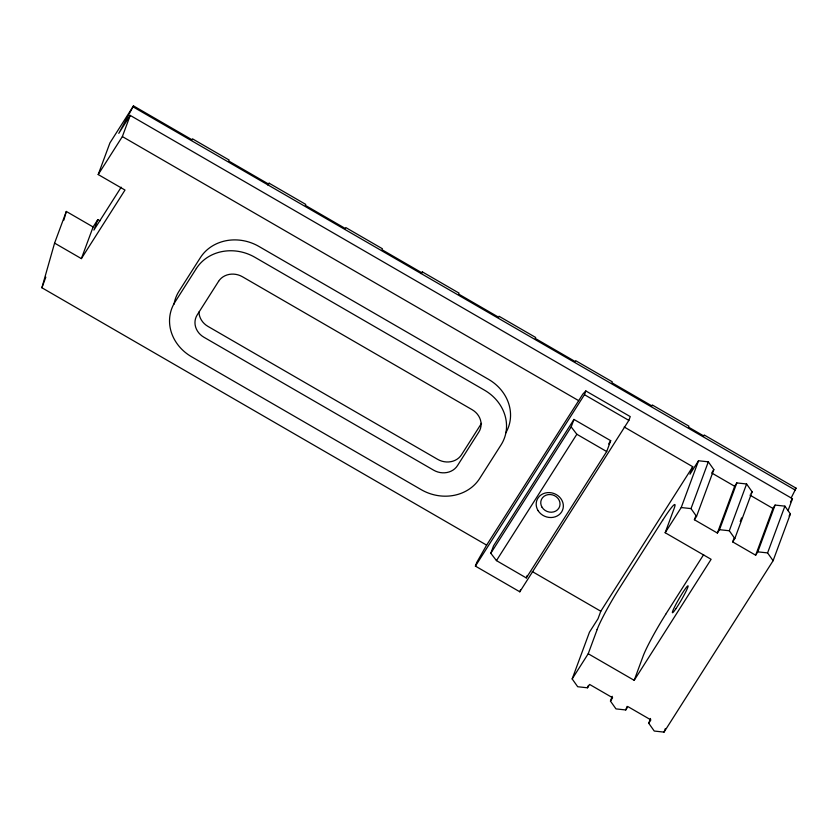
<?xml version="1.0" encoding="UTF-8"?>
<svg xmlns="http://www.w3.org/2000/svg" width="838" height="838" viewBox="0 0 838 838"><rect width="100%" height="100%" fill="white"/><g stroke="black" fill="none" stroke-linecap="round" stroke-linejoin="round"><path stroke-width="1.26" d="M486.627 545.129L476.78 562.371L475.408 566.111L519.811 591.806L628.856 420.393L630.249 416.601L585.835 390.948L582.944 393.944L486.627 545.129L41.9 287.759L54.585 243.114L66.317 211.459L93.112 226.972L81.38 258.617L54.585 243.114M63.845 220.153L66.317 211.459M519.811 591.806L520.492 589.931M788.045 510.656L792.476 498.715L130.215 115.403L118.797 133.357L133.483 105.881L192.132 139.831L192.499 138.836L229.088 160.016L228.722 161.011L268.768 184.182L269.134 183.197L305.723 204.378L305.357 205.362L345.403 228.544L345.769 227.548L382.369 248.729L382.002 249.724L422.038 272.895L422.404 271.91L459.004 293.091L458.637 294.075L498.673 317.256L499.039 316.261L535.639 337.442L535.273 338.437L575.308 361.607L575.654 360.665L612.264 381.814L611.908 382.767L651.954 405.938L652.31 404.974L688.899 426.144L688.532 427.139L703.836 436.001L704.192 434.985L796.1 488.177L791.187 497.887M490.806 553.258L493.561 545.8L573.957 419.429L610.703 440.694L606.691 451.546L526.295 577.927L496.452 560.612L490.806 553.258L571.191 426.909L573.957 419.429M475.408 566.111L584.453 394.688L585.835 390.948M526.295 577.927L527.186 575.507M734.015 538.31L732.684 541.903L755.656 555.206L772.95 508.436L775.087 505.073L784.892 506.152L790.402 513.935L773.107 560.706L664.042 732.119L654.248 731.04L648.738 723.257L650.875 719.894L627.903 706.602L625.766 709.954L615.972 708.896L610.462 701.102L612.599 697.74L589.627 684.447L587.49 687.809L577.696 686.731L572.176 678.937L589.47 632.177L598.028 618.727L600.794 611.237L692.743 466.724L624.184 426.992M572.176 678.937L588.224 653.745L597.211 629.411M587.49 687.809L588.381 685.411M588.224 653.745L634.188 680.33L711.116 559.302L665.173 532.727L674.161 508.404A35.51 2.975 -59.9 0 0 662.533 520.503M692.743 466.724L689.978 474.203L698.525 460.764L708.309 461.832L713.84 469.626L696.535 516.397L694.398 519.749L717.37 533.041L719.507 529.689L736.812 482.918L746.595 483.976L752.115 491.78L734.821 538.541L732.684 541.903M665.173 532.727L681.221 507.535L698.525 460.764M610.462 701.102L612.232 696.305M696.535 516.397L691.015 508.603L708.309 461.832M634.188 680.33L643.165 656.007A35.51 2.996 -59.9 0 1 665.749 614.264M694.398 519.749L695.729 516.156M625.766 709.954L627.096 706.361M717.37 533.041L734.675 486.281L736.812 482.918M648.738 723.257L650.508 718.459M734.821 538.541L729.301 530.758L746.595 483.976M740.226 521.519L741.557 517.926M664.042 732.119L665.372 728.515M755.656 555.206L757.793 551.844L775.087 505.073M773.107 560.706L767.587 552.912L784.892 506.152M41.9 287.759L45.828 277.169M81.38 258.617L124.998 190.048L98.203 174.545L109.935 142.9L133.483 105.881M98.203 174.545L122.358 136.573L130.215 115.403M99.973 220.865L97.795 219.608L93.887 230.104L121.175 187.209M93.112 226.972L97.795 219.608M481.515 423.316L461.508 454.751A17.755 15.859 20.3 0 1 437.646 459.339L207.96 326.401A17.755 15.859 20.3 0 1 198.983 312.008M496.452 560.612L576.837 434.262L571.191 426.909M608.608 443.993L610.703 440.694M662.596 520.335L619.837 587.553A35.51 3.059 -59.9 0 0 597.106 629.579M713.84 469.626L711.703 472.988L734.675 486.281M665.791 614.139L703.648 554.63M751.047 493.456L752.115 491.78M790.454 501.878L792.476 498.715M789.092 516.009L790.402 513.935M267.511 184.873L269.134 183.197M420.781 273.576L422.404 271.91M794.466 489.853L796.1 488.177M681.221 507.535L691.015 508.603M719.507 529.689L729.301 530.758M757.793 551.844L767.587 552.912M133.116 106.876L795.367 490.157M584.453 394.688L628.856 420.393M749.979 495.143L772.95 508.436M122.358 136.573L578.67 400.658M576.837 434.262L606.691 451.546M532.235 571.537L600.794 611.237M505.754 432.911A43.503 38.862 20.3 0 0 488.533 379.342L258.858 246.403A43.503 38.862 20.3 0 0 200.387 257.633L178.997 291.247A43.503 38.862 20.3 0 0 174.021 304.236M196.375 268.485L174.985 302.099A43.503 38.862 20.3 0 0 191.546 356.747L421.231 489.675A43.503 38.862 20.3 0 0 479.692 478.456L501.082 444.842A43.503 38.862 20.3 0 0 484.521 390.194L254.836 257.256A43.503 38.862 20.3 0 0 196.375 268.485M218.571 281.338L197.192 314.941A17.755 15.859 20.3 0 0 203.948 337.253L433.634 470.181A17.755 15.859 20.3 0 0 457.496 465.603L478.875 431.989A17.755 15.859 20.3 0 0 472.119 409.688L242.433 276.75A17.755 15.859 20.3 0 0 218.571 281.338M538.09 510.646A13.764 12.298 20.3 0 0 561.628 511.924A13.764 12.298 20.3 0 0 549.571 492.597A13.764 12.298 20.3 0 0 538.09 510.646M675.973 608.618A15.534 1.32 -59.9 0 0 688.103 586.191A15.534 1.32 -59.9 0 0 676.675 602.931A15.534 1.32 -59.9 0 0 675.973 608.618M542.102 507.336A9.763 8.726 20.3 0 0 558.81 508.247A9.763 8.726 20.3 0 0 550.252 494.525A9.763 8.726 20.3 0 0 542.102 507.336"/></g></svg>
